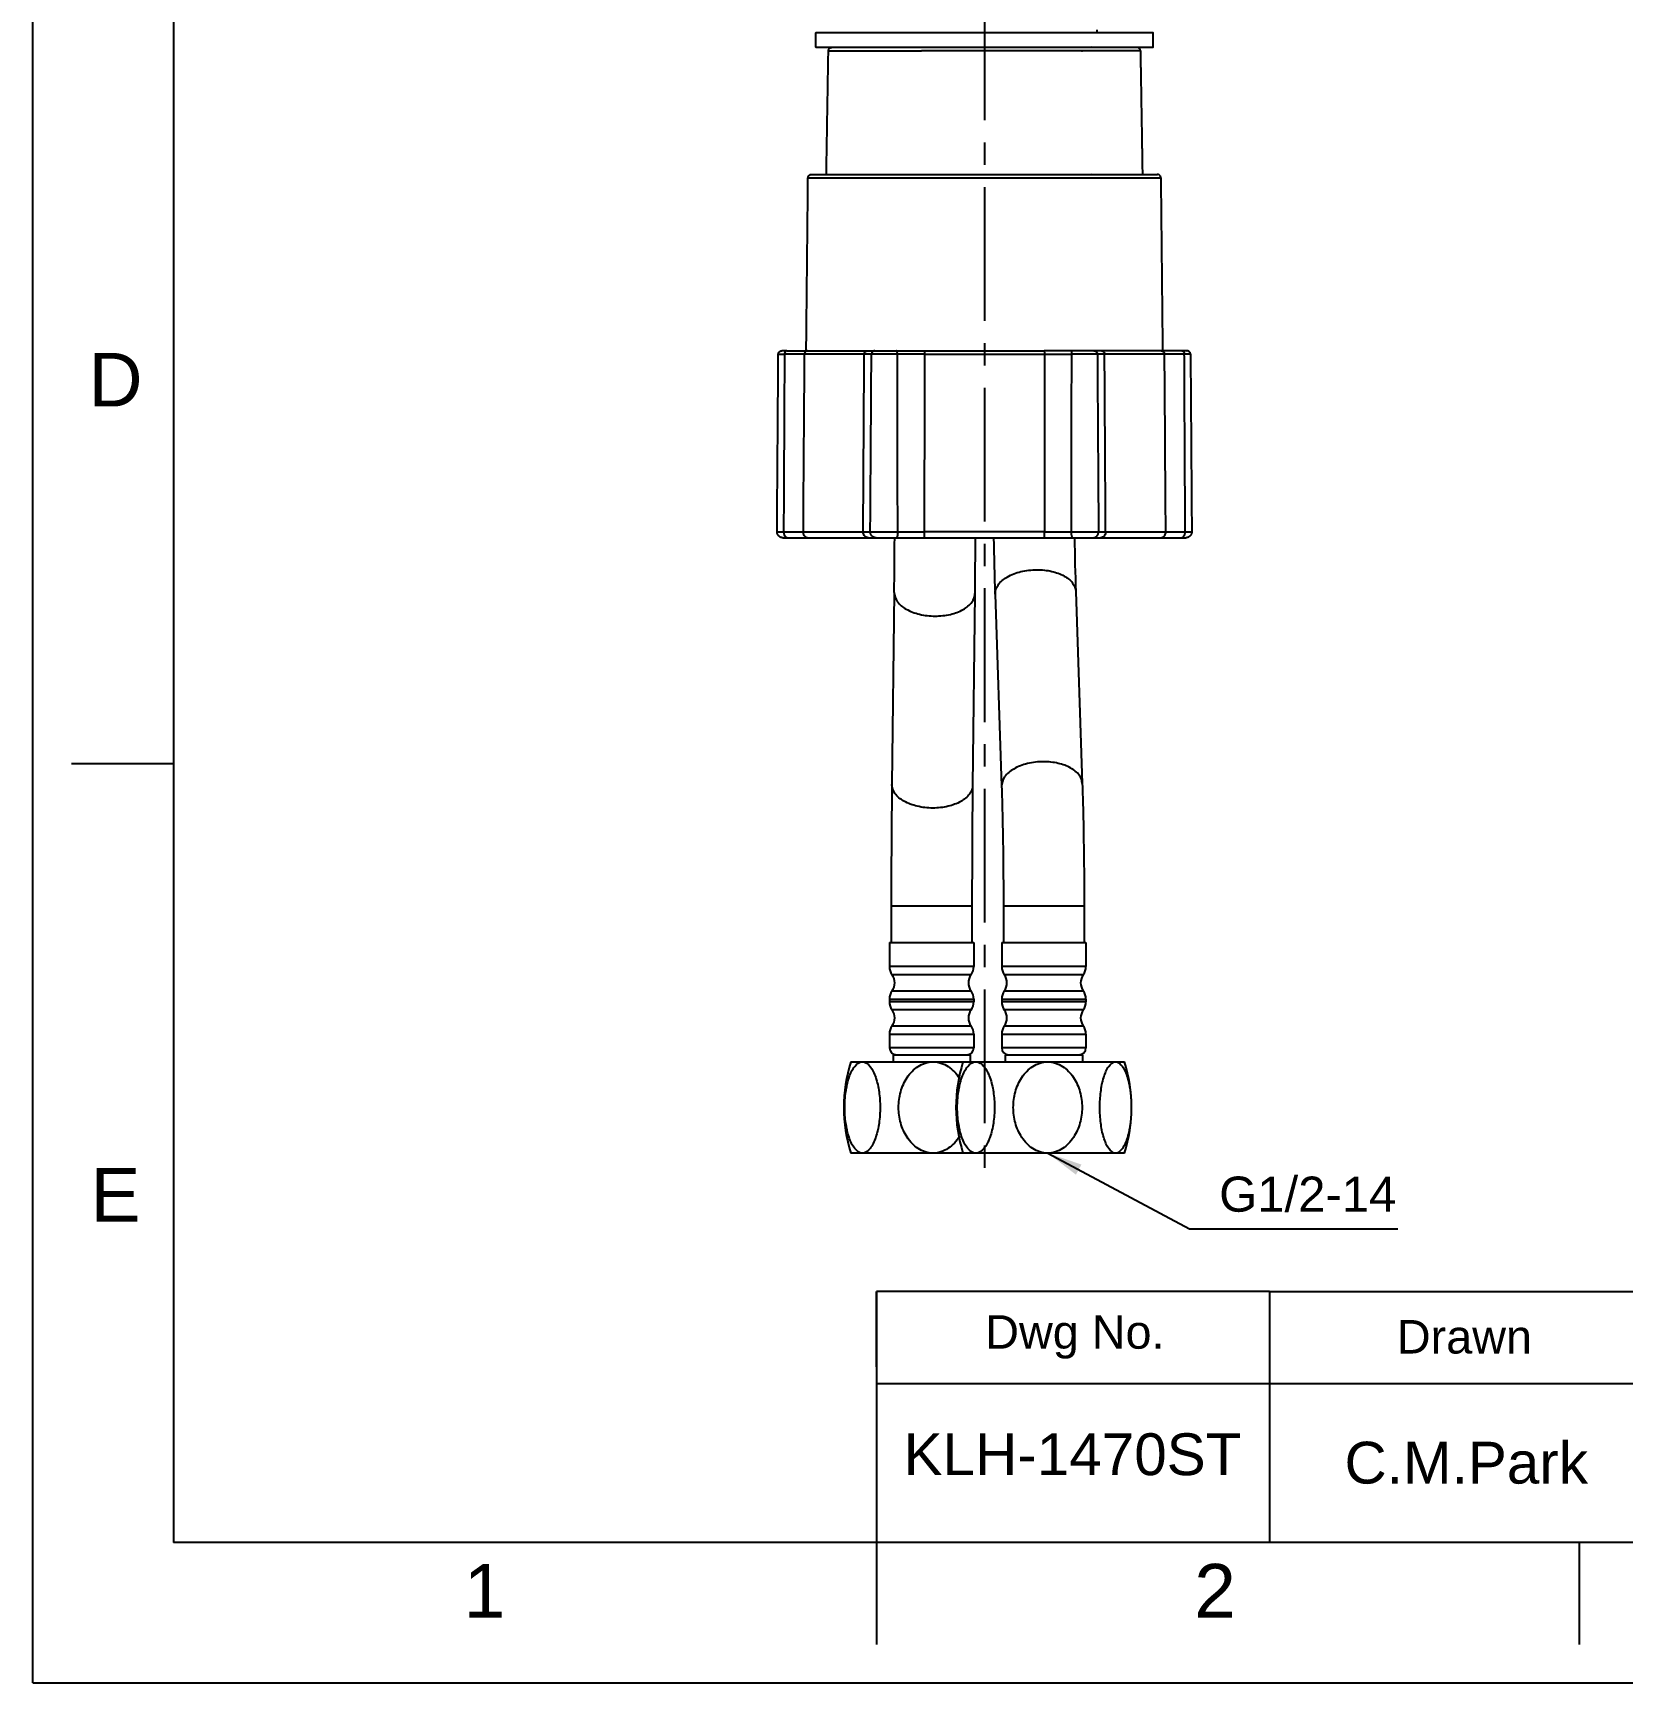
# Model space of a CAD drawing. Extents: x 10274 to 11115, y -16168 to -15573.
# Drawn here: x 10274.5 to 10500.8, y -16168 to -15933 of the extents above; entities that cross this region are included whole.
import ezdxf

# ---------------------------------------------------------------- set-up
doc = ezdxf.new("R2010")
doc.units = 0
doc.header["$MEASUREMENT"] = 0
doc.linetypes.add('CENTER2', pattern=[28.575, 19.05, -3.175, 3.175, -3.175])
doc.layers.get('0').update_dxf_attribs({"linetype": 'CONTINUOUS'})
for name, color, linetype in [('CENTER', 1, 'CENTER2'), ('FORM', 7, 'CONTINUOUS'), ('TEXT', 2, 'CONTINUOUS')]:
    doc.layers.add(name, color=color, linetype=linetype)
doc.layers.add('DIM_', color=3, linetype='CONTINUOUS', lineweight=9)
doc.styles.add('Arial Unicode MS', font='ARIALUNI.ttf')
doc.styles.get("Standard").update_dxf_attribs({"font": 'arial.ttf'})
doc.dimstyles.new('사본(2) STANDARD', dxfattribs={"dimscale": 0, "dimtxt": 5, "dimasz": 5, "dimexe": 1.25, "dimexo": 0.625, "dimgap": 1.5, "dimtad": 3, "dimtih": 1, "dimtoh": 1, "dimdec": 1, "dimzin": 9, "dimdsep": 46, "dimtxsty": 'Standard', "dimcen": 2.5, "dimclrd": 3, "dimclre": 3, "dimclrt": 4, "dimadec": 0, "dimazin": 0, "dimtfac": 1, "dimtdec": 1, "dimtmove": 0, "dimatfit": 3, "dimfxl": 1.25, "dimtfill": 1, "dimtolj": 1, "dimtzin": 0, "dimarcsym": 0})

msp = doc.modelspace()

# ---------------------------------------------------------------- linework, layer by layer
at = {"lineweight": -3}
for p, q in [((10397.18, -16012.63), (10396.84, -16039.98)), ((10423.03, -16012.51), (10423.96, -16039.86)), ((10408.68, -16012.77), (10408.34, -16040.12)), ((10411.54, -16012.9), (10412.47, -16040.25)), ((10396.75, -16057.26), (10408.25, -16057.26)), ((10396.75, -16057.26), (10396.75, -16062.5)), ((10408.25, -16057.26), (10408.25, -16062.5)), ((10412.73, -16057.26), (10424.23, -16057.26)), ((10412.73, -16057.26), (10412.73, -16062.5)), ((10424.23, -16057.26), (10424.23, -16062.5)), ((10396.5, -16062.5), (10408.5, -16062.5)), ((10396.5, -16062.5), (10396.5, -16065.94)), ((10408.5, -16062.5), (10408.5, -16065.94)), ((10412.48, -16062.5), (10424.48, -16062.5)), ((10412.48, -16062.5), (10412.48, -16065.94)), ((10424.48, -16062.5), (10424.48, -16065.94)), ((10408.5, -16065.94), (10396.5, -16065.94)), ((10424.48, -16065.94), (10412.48, -16065.94)), ((10408.13, -16067.1), (10396.88, -16067.1)), ((10424.1, -16067.1), (10412.85, -16067.1)), ((10396.5, -16070.56), (10408.5, -16070.56)), ((10396.5, -16070.56), (10396.5, -16070.94)), ((10408.5, -16070.94), (10396.5, -16070.94)), ((10396.88, -16069.39), (10408.13, -16069.39)), ((10408.5, -16070.56), (10408.5, -16070.94)), ((10412.48, -16070.56), (10424.48, -16070.56)), ((10412.48, -16070.56), (10412.48, -16070.94)), ((10424.48, -16070.94), (10412.48, -16070.94)), ((10412.85, -16069.39), (10424.1, -16069.39)), ((10424.48, -16070.56), (10424.48, -16070.94)), ((10408.13, -16072.1), (10396.88, -16072.1)), ((10424.1, -16072.1), (10412.85, -16072.1)), ((10396.5, -16075.56), (10408.5, -16075.56)), ((10396.5, -16075.56), (10396.5, -16077.5)), ((10396.88, -16074.39), (10408.13, -16074.39)), ((10408.5, -16075.56), (10408.5, -16077.5)), ((10412.48, -16075.56), (10424.48, -16075.56)), ((10412.48, -16075.56), (10412.48, -16077.5)), ((10412.85, -16074.39), (10424.1, -16074.39)), ((10424.48, -16075.56), (10424.48, -16077.5)), ((10408.5, -16077.5), (10396.5, -16077.5)), ((10397, -16078.5), (10408, -16078.5)), ((10397, -16078.5), (10397, -16079.5)), ((10408, -16078.5), (10408, -16079.5)), ((10424.48, -16077.5), (10412.48, -16077.5)), ((10412.98, -16078.5), (10423.98, -16078.5)), ((10412.98, -16078.5), (10412.98, -16079.5)), ((10423.98, -16078.5), (10423.98, -16079.5)), ((10391, -16079.5), (10429.98, -16079.5)), ((10429.98, -16092.5), (10391, -16092.5))]:
    msp.add_line(p, q, dxfattribs=at)
for centre, radius, start, end in [((9129.03, -15997.74), 1268.23, 359.32714, 359.67842), ((9126.82, -15997.72), 1281.95, 359.3272, 359.681), ((10872.97, -15997.7), 461.69, 180.8884, 181.8869), ((10870.76, -15997.76), 447.97, 180.9088, 181.8873), ((11787.45, -16056.22), 1390.7, 179.33118, 180.043), ((11787.59, -16056.22), 1379.34, 179.33143, 180.04331), ((10398.5, -16065.94), 2, 180, 215.6591), ((10406.5, -16065.94), 2, 324.3409, 0), ((10414.48, -16065.94), 2, 180, 215.6591), ((10422.48, -16065.94), 2, 324.3409, 0), ((10395.25, -16068.27), 2, 0.59, 35.6591), ((10395.25, -16068.23), 2, 324.3409, 359.41), ((10409.75, -16068.27), 2, 144.3409, 179.41), ((10409.75, -16068.23), 2, 180.59, 215.6591), ((10411.23, -16068.27), 2, 0.59, 35.6591), ((10411.23, -16068.23), 2, 324.3409, 359.41), ((10425.73, -16068.27), 2, 144.3409, 179.41), ((10425.73, -16068.23), 2, 180.59, 215.6591), ((10398.5, -16070.56), 2, 144.3409, 180), ((10398.5, -16070.94), 2, 180, 215.6591), ((10406.5, -16070.56), 2, 0, 35.6591), ((10406.5, -16070.94), 2, 324.3409, 0), ((10414.48, -16070.56), 2, 144.3409, 180), ((10414.48, -16070.94), 2, 180, 215.6591), ((10422.48, -16070.56), 2, 0, 35.6591), ((10422.48, -16070.94), 2, 324.3409, 0), ((10395.25, -16073.27), 2, 0.59, 35.6591), ((10395.25, -16073.23), 2, 324.3409, 359.41), ((10409.75, -16073.27), 2, 144.3409, 179.41), ((10409.75, -16073.23), 2, 180.59, 215.6591), ((10411.23, -16073.27), 2, 0.59, 35.6591), ((10411.23, -16073.23), 2, 324.3409, 359.41), ((10425.73, -16073.27), 2, 144.3409, 179.41), ((10425.73, -16073.23), 2, 180.59, 215.6591), ((10398.5, -16075.56), 2, 144.3409, 180), ((10406.5, -16075.56), 2, 0, 35.6591), ((10414.48, -16075.56), 2, 144.3409, 180), ((10422.48, -16075.56), 2, 0, 35.6591), ((10397.5, -16077.5), 1, 180, 270), ((10407.5, -16077.5), 1, 270, 0), ((10413.48, -16077.5), 1, 180, 270), ((10423.48, -16077.5), 1, 270, 0), ((10411.63, -16086), 21.63, 162.5077, 197.4923), ((10427.6, -16086), 21.63, 162.5077, 197.4923), ((10409.35, -16086), 21.63, 342.5077, 17.4923)]:
    msp.add_arc(centre, radius, start, end, dxfattribs=at)
for points, degree in [([(10426.02, -15932.52), (10426.02, -15932.78), (10426.02, -15933.04)], 2), ([(10386.02, -15934.95), (10386.02, -15933.95), (10386.02, -15932.95)], 2), ([(10410.02, -15932.95), (10410.02, -15933.95), (10410.02, -15934.95)], 2), ([(10425.32, -15934.95), (10425.26, -15934.98), (10425.21, -15935.01), (10425.16, -15935.04)], 3), ([(10434.02, -15932.95), (10434.02, -15933.95), (10434.02, -15934.95)], 2), ([(10387.51, -15953.09), (10387.65, -15944.3), (10387.8, -15935.5)], 2), ([(10432.24, -15935.5), (10432.39, -15944.3), (10432.53, -15953.09)], 2), ([(10432.24, -15935.5), (10432.39, -15944.3), (10432.53, -15953.09)], 2), ([(10384.64, -15978.22), (10384.77, -15965.9), (10384.89, -15953.59)], 2), ([(10425.16, -15953.02), (10425.2, -15953.05), (10425.24, -15953.07), (10425.28, -15953.09)], 3), ([(10435.15, -15953.59), (10435.27, -15965.9), (10435.4, -15978.22)], 2), ([(10380.48, -16004), (10380.57, -15991.36), (10380.66, -15978.72)], 2), ([(10381.54, -15978.72), (10381.48, -15991.36), (10381.41, -16004)], 2), ([(10384.36, -15978.72), (10382.95, -15978.72), (10381.54, -15978.72)], 2), ([(10381.89, -15978.22), (10383.36, -15978.22), (10384.82, -15978.22)], 2), ([(10384.36, -15978.72), (10384.3, -15987.14), (10384.24, -15995.57), (10384.18, -16004)], 3), ([(10392.75, -16004), (10392.8, -15995.57), (10392.85, -15987.14), (10392.9, -15978.72)], 3), ([(10393.93, -15978.72), (10393.42, -15978.72), (10392.9, -15978.72)], 2), ([(10393.34, -15978.22), (10393.88, -15978.22), (10394.42, -15978.22)], 2), ([(10393.76, -16004), (10393.85, -15991.36), (10393.93, -15978.72)], 2), ([(10397.5, -15978.22), (10399.5, -15978.22), (10401.5, -15978.22)], 2), ([(10401.48, -15978.72), (10399.55, -15978.72), (10397.63, -15978.72)], 2), ([(10397.67, -16004), (10397.65, -15991.36), (10397.63, -15978.72)], 2), ([(10401.48, -15978.72), (10401.47, -15987.14), (10401.46, -15995.57), (10401.45, -16004)], 3), ([(10422.54, -15978.22), (10420.54, -15978.22), (10418.54, -15978.22)], 2), ([(10418.56, -15978.72), (10420.49, -15978.72), (10422.41, -15978.72)], 2), ([(10418.56, -15978.72), (10418.57, -15987.14), (10418.58, -15995.57), (10418.59, -16004)], 3), ([(10422.41, -15978.72), (10422.39, -15991.36), (10422.37, -16004)], 2), ([(10426.7, -15978.22), (10426.16, -15978.22), (10425.62, -15978.22)], 2), ([(10426.11, -15978.72), (10426.19, -15991.36), (10426.28, -16004)], 2), ([(10427.14, -15978.72), (10426.62, -15978.72), (10426.11, -15978.72)], 2), ([(10427.29, -16004), (10427.24, -15995.57), (10427.19, -15987.14), (10427.14, -15978.72)], 3), ([(10438.15, -15978.22), (10436.68, -15978.22), (10435.22, -15978.22)], 2), ([(10435.86, -16004), (10435.8, -15995.57), (10435.74, -15987.14), (10435.68, -15978.72)], 3), ([(10438.5, -15978.72), (10437.09, -15978.72), (10435.68, -15978.72)], 2), ([(10438.63, -16004), (10438.56, -15991.36), (10438.5, -15978.72)], 2), ([(10439.38, -15978.72), (10439.47, -15991.36), (10439.56, -16004)], 2), ([(10381.41, -16004), (10382.8, -16004), (10384.18, -16004)], 2), ([(10382.01, -16004.85), (10383.49, -16004.85), (10384.96, -16004.85)], 2), ([(10392.75, -16004), (10393.26, -16004), (10393.76, -16004)], 2), ([(10393.5, -16004.85), (10394.04, -16004.85), (10394.58, -16004.85)], 2), ([(10397.45, -16004.85), (10399.47, -16004.85), (10401.48, -16004.85)], 2), ([(10397.67, -16004), (10399.56, -16004), (10401.45, -16004)], 2), ([(10418.56, -16004.85), (10420.57, -16004.85), (10422.59, -16004.85)], 2), ([(10418.59, -16004), (10420.48, -16004), (10422.37, -16004)], 2), ([(10425.46, -16004.85), (10426, -16004.85), (10426.54, -16004.85)], 2), ([(10426.28, -16004), (10426.78, -16004), (10427.29, -16004)], 2), ([(10435.08, -16004.85), (10436.55, -16004.85), (10438.03, -16004.85)], 2), ([(10435.86, -16004), (10437.24, -16004), (10438.63, -16004)], 2)]:
    msp.add_open_spline(points, degree=degree, dxfattribs=at)
for points, weights in [([(10410.02, -15932.95), (10386.02, -15932.95), (10386.02, -15932.95)], [1, 0.707106781187, 1]), ([(10386.02, -15934.95), (10386.02, -15934.95), (10410.02, -15934.95)], [1, 0.707106781187, 1]), ([(10387.8, -15935.5), (10387.81, -15935), (10388.3, -15935)], [1, 0.707106781187, 1]), ([(10434.02, -15932.95), (10434.02, -15932.95), (10410.02, -15932.95)], [1, 0.707106781187, 1]), ([(10410.02, -15934.95), (10434.02, -15934.95), (10434.02, -15934.95)], [1, 0.707106781187, 1]), ([(10387.8, -15935.5), (10387.8, -15935.5), (10401.04, -15935.5)], [1, 0.837843470874, 1]), ([(10380.66, -15978.72), (10380.66, -15978.72), (10381.54, -15978.72)], [1, 0.923879532511, 1]), ([(10380.66, -15978.72), (10380.66, -15978.22), (10381.16, -15978.22)], [1, 0.707106781187, 1]), ([(10381.89, -15978.22), (10381.16, -15978.22), (10381.16, -15978.22)], [1, 0.923879532511, 1]), ([(10381.89, -15978.22), (10381.54, -15978.22), (10381.54, -15978.72)], [1, 0.709570736537, 1]), ([(10392.9, -15978.72), (10386.07, -15978.72), (10384.36, -15978.72)], [1, 0.945106627571, 1]), ([(10384.82, -15978.22), (10386.48, -15978.22), (10393.34, -15978.22)], [1, 0.943135436436, 1]), ([(10394.42, -15978.22), (10393.94, -15978.22), (10393.93, -15978.72)], [1, 0.709570736536, 1]), ([(10397.63, -15978.72), (10394.71, -15978.72), (10393.93, -15978.72)], [1, 0.707106781187, 1]), ([(10394.42, -15978.22), (10395.07, -15978.22), (10397.5, -15978.22)], [1, 0.707106781187, 1]), ([(10397.63, -15978.72), (10397.63, -15978.22), (10397.5, -15978.22)], [1, 0.709570736536, 1]), ([(10401.48, -15978.72), (10410.02, -15978.72), (10418.56, -15978.72)], [1, 0.945106627571, 1]), ([(10401.5, -15978.22), (10410.02, -15978.22), (10418.54, -15978.22)], [1, 0.943135436436, 1]), ([(10422.54, -15978.22), (10422.41, -15978.22), (10422.41, -15978.72)], [1, 0.709570736536, 1]), ([(10426.11, -15978.72), (10425.33, -15978.72), (10422.41, -15978.72)], [1, 0.707106781187, 1]), ([(10425.62, -15978.22), (10424.97, -15978.22), (10422.54, -15978.22)], [1, 0.707106781187, 1]), ([(10425.62, -15978.22), (10426.1, -15978.22), (10426.11, -15978.72)], [1, 0.709570736537, 1]), ([(10435.22, -15978.22), (10433.56, -15978.22), (10426.7, -15978.22)], [1, 0.943135436436, 1]), ([(10435.68, -15978.72), (10433.97, -15978.72), (10427.14, -15978.72)], [1, 0.945106627571, 1]), ([(10438.15, -15978.22), (10438.5, -15978.22), (10438.5, -15978.72)], [1, 0.709570736536, 1]), ([(10438.88, -15978.22), (10438.88, -15978.22), (10438.15, -15978.22)], [1, 0.923879532511, 1]), ([(10439.38, -15978.72), (10439.38, -15978.72), (10438.5, -15978.72)], [0.853553390593, 0.853553390593, 1]), ([(10380.48, -16004), (10380.48, -16004), (10381.41, -16004)], [1, 0.923879532511, 1]), ([(10381.33, -16004.85), (10380.48, -16004.85), (10380.48, -16004)], [1, 0.707106781187, 1]), ([(10381.33, -16004.85), (10381.33, -16004.85), (10382.01, -16004.85)], [1, 0.923879532511, 1]), ([(10384.18, -16004), (10385.91, -16004), (10392.75, -16004)], [1, 0.945515141595, 1]), ([(10384.96, -16004.85), (10386.6, -16004.85), (10393.5, -16004.85)], [1, 0.942180502973, 1]), ([(10393.76, -16004), (10394.59, -16004), (10397.67, -16004)], [1, 0.707106781187, 1]), ([(10394.58, -16004.85), (10395.19, -16004.85), (10397.45, -16004.85)], [1, 0.707106781187, 1]), ([(10418.59, -16004), (10410.02, -16004), (10401.45, -16004)], [1, 0.945515077098, 1]), ([(10401.48, -16004.85), (10410.02, -16004.85), (10418.56, -16004.85)], [1, 0.942180502973, 1]), ([(10422.37, -16004), (10422.37, -16004.85), (10422.59, -16004.85)], [1, 0.707106781187, 1]), ([(10422.37, -16004), (10425.45, -16004), (10426.28, -16004)], [1, 0.707106781187, 1]), ([(10422.59, -16004.85), (10424.85, -16004.85), (10425.46, -16004.85)], [1, 0.707106781187, 1]), ([(10425.46, -16004.85), (10426.28, -16004.85), (10426.28, -16004)], [1, 0.707106781187, 1]), ([(10426.54, -16004.85), (10433.44, -16004.85), (10435.08, -16004.85)], [1, 0.942180502973, 1]), ([(10427.29, -16004), (10434.13, -16004), (10435.86, -16004)], [1, 0.945515141595, 1]), ([(10438.03, -16004.85), (10438.71, -16004.85), (10438.71, -16004.85)], [1, 0.923879532511, 1]), ([(10438.63, -16004), (10439.56, -16004), (10439.56, -16004)], [1, 0.853553390593, 0.853553390593])]:
    msp.add_rational_spline(points, weights, degree=2, dxfattribs=at)
for points, weights, degree, knots in [([(10432.24, -15935.5), (10432.24, -15935.29), (10432.09, -15935.15), (10431.94, -15935), (10431.74, -15935)], [0.993201446042, 0.853553390593, 0.853553390593, 0.853553390593, 1], 2, [0.0097775, 0.0097775, 0.0097775, 0.4162846, 0.4162846, 0.8325693, 0.8325693, 0.8325693]), ([(10432.24, -15935.5), (10432.24, -15935.5), (10427.29, -15935.5), (10419, -15935.5), (10418.99, -15935.5), (10418.99, -15935.5), (10418.99, -15935.5), (10416, -15935.5), (10413.01, -15935.5), (10410.02, -15935.5), (10407.03, -15935.5), (10404.04, -15935.5), (10401.04, -15935.5)], [1, 0.891895647249, 0.891895647249, 1, 1, 1, 1, 1, 1, 1, 1, 1, 1], 3, [25.661551, 25.661551, 25.661551, 25.661551, 51.323101, 51.323101, 51.323101, 51.32842, 51.32842, 51.32842, 61.702011, 61.702011, 61.702011, 72.08093, 72.08093, 72.08093, 72.08093]), ([(10384.89, -15953.59), (10384.89, -15953.59), (10410.02, -15953.59), (10435.15, -15953.59), (10435.15, -15953.59)], [1, 0.707106781187, 1, 0.707106781187, 1], 2, [-78.948144, -78.948144, -78.948144, -39.474072, -39.474072, 0, 0, 0]), ([(10384.89, -15953.6), (10384.89, -15953.39), (10385.04, -15953.24), (10385.18, -15953.09), (10385.39, -15953.09)], [1, 0.853553390593, 0.853553390593, 0.853553390593, 1], 2, [0, 0, 0, 0.4162846, 0.4162846, 0.8325693, 0.8325693, 0.8325693]), ([(10385.39, -15953.09), (10385.39, -15953.09), (10410.02, -15953.09), (10434.65, -15953.09), (10434.65, -15953.09)], [1, 0.707106781187, 1, 0.707106781187, 1], 2, [-154.739145, -154.739145, -154.739145, -116.054359, -116.054359, -77.369573, -77.369573, -77.369573]), ([(10435.15, -15953.59), (10435.15, -15953.39), (10435, -15953.24), (10434.86, -15953.09), (10434.65, -15953.09)], [0.995895694351, 0.853553390593, 0.853553390593, 0.853553390593, 1], 2, [0.0058748, 0.0058748, 0.0058748, 0.4162846, 0.4162846, 0.8325693, 0.8325693, 0.8325693]), ([(10439.38, -15978.72), (10439.38, -15978.51), (10439.24, -15978.37), (10439.09, -15978.22), (10438.88, -15978.22)], [0.997126641142, 0.853553390593, 0.853553390593, 0.853553390593, 1], 2, [0.0041041, 0.0041041, 0.0041041, 0.4162846, 0.4162846, 0.8325693, 0.8325693, 0.8325693]), ([(10381.41, -16004), (10381.41, -16004.35), (10381.59, -16004.6), (10381.76, -16004.85), (10382.01, -16004.85)], [1, 0.923210217113, 1, 0.923210217113, 1], 2, [0, 0, 0, 0.66855, 0.66855, 1.3371, 1.3371, 1.3371]), ([(10394.58, -16004.85), (10394.24, -16004.85), (10394, -16004.6), (10393.76, -16004.35), (10393.76, -16004)], [1, 0.923210217113, 1, 0.923210217113, 1], 2, [0, 0, 0, 0.66855, 0.66855, 1.3371, 1.3371, 1.3371]), ([(10397.67, -16004), (10397.67, -16004.35), (10397.61, -16004.6), (10397.54, -16004.85), (10397.45, -16004.85)], [1, 0.923210217113, 1, 0.923210217113, 1], 2, [0, 0, 0, 0.66855, 0.66855, 1.3371, 1.3371, 1.3371]), ([(10438.03, -16004.85), (10438.28, -16004.85), (10438.45, -16004.6), (10438.63, -16004.35), (10438.63, -16004)], [1, 0.923210217113, 1, 0.923210217113, 1], 2, [0, 0, 0, 0.66855, 0.66855, 1.3371, 1.3371, 1.3371]), ([(10439.56, -16004), (10439.56, -16004.35), (10439.31, -16004.6), (10439.06, -16004.85), (10438.71, -16004.85)], [1, 0.853553390593, 0.853553390593, 0.853553390593, 1], 2, [0, 0, 0, 0.702057, 0.702057, 1.404114, 1.404114, 1.404114])]:
    msp.add_rational_spline(points, weights, degree=degree, knots=knots, dxfattribs=at)
for points, knots in [([(10384.82, -15978.22), (10384.78, -15978.22), (10384.74, -15978.22), (10384.71, -15978.24), (10384.66, -15978.25), (10384.61, -15978.27), (10384.57, -15978.3), (10384.52, -15978.33), (10384.49, -15978.37), (10384.46, -15978.41), (10384.43, -15978.46), (10384.4, -15978.51), (10384.39, -15978.56), (10384.37, -15978.61), (10384.36, -15978.66), (10384.36, -15978.72)], [-0.8012683, -0.8012683, -0.8012683, -0.8012683, -0.6722082, -0.6722082, -0.6722082, -0.4973625, -0.4973625, -0.4973625, -0.3295684, -0.3295684, -0.3295684, -0.1648828, -0.1648828, -0.1648828, 0, 0, 0, 0]), ([(10392.9, -15978.72), (10392.9, -15978.66), (10392.91, -15978.61), (10392.92, -15978.56), (10392.94, -15978.51), (10392.96, -15978.46), (10392.99, -15978.41), (10393.02, -15978.37), (10393.06, -15978.33), (10393.1, -15978.3), (10393.14, -15978.27), (10393.18, -15978.25), (10393.23, -15978.24), (10393.27, -15978.22), (10393.3, -15978.22), (10393.34, -15978.22)], [-0.8072468, -0.8072468, -0.8072468, -0.8072468, -0.6423641, -0.6423641, -0.6423641, -0.4776785, -0.4776785, -0.4776785, -0.3098843, -0.3098843, -0.3098843, -0.1350386, -0.1350386, -0.1350386, -0.0059786, -0.0059786, -0.0059786, -0.0059786]), ([(10401.49, -15978.3), (10401.49, -15978.33), (10401.49, -15978.37), (10401.48, -15978.41), (10401.48, -15978.46), (10401.48, -15978.51), (10401.48, -15978.56), (10401.48, -15978.61), (10401.48, -15978.66), (10401.48, -15978.72)], [-0.4973625, -0.4973625, -0.4973625, -0.4973625, -0.3295684, -0.3295684, -0.3295684, -0.1648828, -0.1648828, -0.1648828, 0, 0, 0, 0]), ([(10418.55, -15978.3), (10418.55, -15978.33), (10418.55, -15978.37), (10418.56, -15978.41), (10418.56, -15978.46), (10418.56, -15978.51), (10418.56, -15978.56), (10418.56, -15978.61), (10418.56, -15978.66), (10418.56, -15978.72)], [0.3098843, 0.3098843, 0.3098843, 0.3098843, 0.4776785, 0.4776785, 0.4776785, 0.6423641, 0.6423641, 0.6423641, 0.8072468, 0.8072468, 0.8072468, 0.8072468]), ([(10426.7, -15978.22), (10426.74, -15978.22), (10426.77, -15978.22), (10426.81, -15978.24), (10426.86, -15978.25), (10426.9, -15978.27), (10426.94, -15978.3), (10426.98, -15978.33), (10427.02, -15978.37), (10427.05, -15978.41), (10427.08, -15978.46), (10427.1, -15978.51), (10427.12, -15978.56), (10427.13, -15978.61), (10427.14, -15978.66), (10427.14, -15978.72)], [-0.8012683, -0.8012683, -0.8012683, -0.8012683, -0.6722082, -0.6722082, -0.6722082, -0.4973625, -0.4973625, -0.4973625, -0.3295684, -0.3295684, -0.3295684, -0.1648828, -0.1648828, -0.1648828, 0, 0, 0, 0]), ([(10435.22, -15978.22), (10435.26, -15978.22), (10435.3, -15978.22), (10435.33, -15978.24), (10435.38, -15978.25), (10435.43, -15978.27), (10435.47, -15978.3), (10435.52, -15978.33), (10435.55, -15978.37), (10435.58, -15978.41), (10435.61, -15978.46), (10435.64, -15978.51), (10435.65, -15978.56), (10435.67, -15978.61), (10435.68, -15978.66), (10435.68, -15978.72)], [0.0059786, 0.0059786, 0.0059786, 0.0059786, 0.1350386, 0.1350386, 0.1350386, 0.3098843, 0.3098843, 0.3098843, 0.4776785, 0.4776785, 0.4776785, 0.6423641, 0.6423641, 0.6423641, 0.8072468, 0.8072468, 0.8072468, 0.8072468]), ([(10384.18, -16004), (10384.18, -16004.09), (10384.19, -16004.18), (10384.22, -16004.27), (10384.24, -16004.36), (10384.28, -16004.44), (10384.33, -16004.51), (10384.39, -16004.58), (10384.45, -16004.65), (10384.52, -16004.7), (10384.59, -16004.75), (10384.67, -16004.79), (10384.75, -16004.82), (10384.82, -16004.84), (10384.89, -16004.85), (10384.96, -16004.85)], [0.005971, 0.005971, 0.005971, 0.005971, 0.27783, 0.27783, 0.27783, 0.555346, 0.555346, 0.555346, 0.837848, 0.837848, 0.837848, 1.132066, 1.132066, 1.132066, 1.366222, 1.366222, 1.366222, 1.366222]), ([(10393.49, -16004.85), (10393.43, -16004.85), (10393.36, -16004.84), (10393.3, -16004.82), (10393.22, -16004.79), (10393.14, -16004.75), (10393.07, -16004.7), (10393.01, -16004.65), (10392.95, -16004.58), (10392.9, -16004.51), (10392.85, -16004.44), (10392.81, -16004.36), (10392.79, -16004.27), (10392.76, -16004.18), (10392.75, -16004.09), (10392.75, -16004)], [0.007729, 0.007729, 0.007729, 0.007729, 0.241884, 0.241884, 0.241884, 0.536103, 0.536103, 0.536103, 0.818605, 0.818605, 0.818605, 1.09612, 1.09612, 1.09612, 1.367979, 1.367979, 1.367979, 1.367979]), ([(10401.45, -16004), (10401.45, -16004.09), (10401.45, -16004.18), (10401.45, -16004.27), (10401.45, -16004.36), (10401.45, -16004.44), (10401.46, -16004.51), (10401.46, -16004.58), (10401.46, -16004.65), (10401.46, -16004.7), (10401.47, -16004.75), (10401.47, -16004.79), (10401.47, -16004.82)], [0.005971, 0.005971, 0.005971, 0.005971, 0.27783, 0.27783, 0.27783, 0.555346, 0.555346, 0.555346, 0.837848, 0.837848, 0.837848, 1.132066, 1.132066, 1.132066, 1.132066]), ([(10418.57, -16004.82), (10418.57, -16004.79), (10418.57, -16004.75), (10418.58, -16004.7), (10418.58, -16004.65), (10418.58, -16004.58), (10418.58, -16004.51), (10418.59, -16004.44), (10418.59, -16004.36), (10418.59, -16004.27), (10418.59, -16004.18), (10418.59, -16004.09), (10418.59, -16004)], [0.241884, 0.241884, 0.241884, 0.241884, 0.536103, 0.536103, 0.536103, 0.818605, 0.818605, 0.818605, 1.09612, 1.09612, 1.09612, 1.367979, 1.367979, 1.367979, 1.367979]), ([(10427.29, -16004), (10427.29, -16004.09), (10427.28, -16004.18), (10427.25, -16004.27), (10427.23, -16004.36), (10427.19, -16004.44), (10427.14, -16004.51), (10427.09, -16004.58), (10427.03, -16004.65), (10426.97, -16004.7), (10426.9, -16004.75), (10426.82, -16004.79), (10426.74, -16004.82), (10426.68, -16004.84), (10426.61, -16004.85), (10426.55, -16004.85)], [0.005971, 0.005971, 0.005971, 0.005971, 0.27783, 0.27783, 0.27783, 0.555346, 0.555346, 0.555346, 0.837848, 0.837848, 0.837848, 1.132066, 1.132066, 1.132066, 1.366222, 1.366222, 1.366222, 1.366222]), ([(10435.08, -16004.85), (10435.15, -16004.85), (10435.22, -16004.84), (10435.29, -16004.82), (10435.37, -16004.79), (10435.45, -16004.75), (10435.52, -16004.7), (10435.59, -16004.65), (10435.65, -16004.58), (10435.71, -16004.51), (10435.76, -16004.44), (10435.8, -16004.36), (10435.82, -16004.27), (10435.85, -16004.18), (10435.86, -16004.09), (10435.86, -16004)], [0.007729, 0.007729, 0.007729, 0.007729, 0.241884, 0.241884, 0.241884, 0.536103, 0.536103, 0.536103, 0.818605, 0.818605, 0.818605, 1.09612, 1.09612, 1.09612, 1.367979, 1.367979, 1.367979, 1.367979]), ([(10411.54, -16012.9), (10411.52, -16012.44), (10411.92, -16011.39), (10413.33, -16010.29), (10415.26, -16009.57), (10416.74, -16009.41), (10417.51, -16009.41)], [0, 0, 0, 0, 0.184443, 0.413679, 0.69289, 1, 1, 1, 1]), ([(10417.51, -16009.41), (10418.22, -16009.41), (10419.56, -16009.54), (10421.33, -16010.17), (10422.62, -16011.14), (10423.02, -16012.08), (10423.03, -16012.51)], [0, 0, 0, 0, 0.3088, 0.585268, 0.812996, 1, 1, 1, 1]), ([(10397.18, -16012.63), (10397.17, -16013.09), (10397.57, -16014.1), (10398.94, -16015.16), (10400.82, -16015.85), (10402.26, -16016), (10403.01, -16016)], [0, 0, 0, 0, 0.185308, 0.414015, 0.692301, 1, 1, 1, 1]), ([(10403.01, -16016), (10403.73, -16016), (10405.12, -16015.86), (10406.94, -16015.2), (10408.28, -16014.19), (10408.67, -16013.21), (10408.68, -16012.77)], [0, 0, 0, 0, 0.3083, 0.585609, 0.81378, 1, 1, 1, 1]), ([(10418.44, -16036.75), (10417.67, -16036.75), (10416.19, -16036.92), (10414.26, -16037.64), (10412.85, -16038.73), (10412.45, -16039.79), (10412.47, -16040.25)], [0, 0, 0, 0, 0.30711, 0.586321, 0.815557, 1, 1, 1, 1]), ([(10423.96, -16039.86), (10423.95, -16039.43), (10423.55, -16038.49), (10422.26, -16037.52), (10420.49, -16036.89), (10419.15, -16036.75), (10418.44, -16036.75)], [0, 0, 0, 0, 0.187004, 0.414732, 0.6912, 1, 1, 1, 1]), ([(10402.68, -16043.35), (10401.93, -16043.35), (10400.49, -16043.19), (10398.61, -16042.51), (10397.24, -16041.45), (10396.84, -16040.43), (10396.84, -16039.98)], [0, 0, 0, 0, 0.307699, 0.585985, 0.814692, 1, 1, 1, 1]), ([(10408.34, -16040.12), (10408.34, -16040.56), (10407.94, -16041.54), (10406.61, -16042.55), (10404.79, -16043.2), (10403.4, -16043.35), (10402.68, -16043.35)], [0, 0, 0, 0, 0.18622, 0.414391, 0.6917, 1, 1, 1, 1]), ([(10412.47, -16040.25), (10412.51, -16041.54), (10412.67, -16047.21), (10412.73, -16052.88), (10412.73, -16057.26)], [0, 0, 0, 0, 0.2284, 1, 1, 1, 1]), ([(10423.96, -16039.86), (10424.01, -16041.19), (10424.17, -16046.99), (10424.23, -16052.79), (10424.23, -16057.26)], [0, 0, 0, 0, 0.22949, 1, 1, 1, 1]), ([(10390.12, -16086), (10390.12, -16085.26), (10390.22, -16083.81), (10390.58, -16082.09), (10391.07, -16080.88), (10391.57, -16080.01), (10392.22, -16079.5), (10392.64, -16079.5)], [0, 0, 0, 0, 0.301519, 0.585419, 0.713806, 0.827791, 1, 1, 1, 1]), ([(10392.64, -16079.5), (10393.07, -16079.5), (10393.71, -16080.01), (10394.21, -16080.88), (10394.7, -16082.09), (10395.07, -16083.81), (10395.16, -16085.26), (10395.16, -16086)], [0, 0, 0, 0, 0.172211, 0.286185, 0.414574, 0.69849, 1, 1, 1, 1]), ([(10397.8, -16086), (10397.8, -16085.25), (10398, -16083.75), (10398.91, -16081.67), (10400.46, -16080), (10401.96, -16079.5), (10402.7, -16079.5)], [0, 0, 0, 0, 0.250945, 0.501572, 0.751539, 1, 1, 1, 1]), ([(10402.7, -16079.5), (10403.46, -16079.5), (10404.99, -16080.02), (10406.04, -16081.19), (10406.45, -16081.83)], [0, 0, 0, 0, 0.49838, 1, 1, 1, 1]), ([(10406.16, -16086), (10406.16, -16085.26), (10406.26, -16083.81), (10406.65, -16082.09), (10407.16, -16080.88), (10407.69, -16080), (10408.37, -16079.5), (10408.81, -16079.5)], [0, 0, 0, 0, 0.298582, 0.580396, 0.708471, 0.822979, 1, 1, 1, 1]), ([(10408.81, -16079.5), (10409.25, -16079.5), (10409.92, -16080), (10410.46, -16080.88), (10410.97, -16082.09), (10411.36, -16083.81), (10411.46, -16085.26), (10411.46, -16086)], [0, 0, 0, 0, 0.177022, 0.29152, 0.419597, 0.701427, 1, 1, 1, 1]), ([(10414.14, -16086), (10414.14, -16085.25), (10414.34, -16083.75), (10415.24, -16081.67), (10416.8, -16080), (10418.3, -16079.5), (10419.04, -16079.5)], [0, 0, 0, 0, 0.251037, 0.501736, 0.751679, 1, 1, 1, 1]), ([(10419.04, -16079.5), (10419.77, -16079.5), (10421.27, -16080), (10422.83, -16081.67), (10423.73, -16083.75), (10423.93, -16085.25), (10423.93, -16086)], [0, 0, 0, 0, 0.248332, 0.498271, 0.748955, 1, 1, 1, 1]), ([(10426.46, -16086), (10426.46, -16085.26), (10426.55, -16083.82), (10426.87, -16082.1), (10427.31, -16080.88), (10427.74, -16080.04), (10428.31, -16079.5), (10428.7, -16079.5)], [0, 0, 0, 0, 0.307851, 0.596308, 0.725436, 0.838372, 1, 1, 1, 1]), ([(10428.7, -16079.5), (10429.09, -16079.5), (10429.67, -16080.04), (10430.1, -16080.88), (10430.54, -16082.1), (10430.86, -16083.82), (10430.94, -16085.26), (10430.94, -16086)], [0, 0, 0, 0, 0.16163, 0.274555, 0.403685, 0.692158, 1, 1, 1, 1]), ([(10392.64, -16092.5), (10392.22, -16092.5), (10391.57, -16091.98), (10391.07, -16091.11), (10390.58, -16089.9), (10390.22, -16088.18), (10390.12, -16086.74), (10390.12, -16086)], [0, 0, 0, 0, 0.172211, 0.286185, 0.414574, 0.69849, 1, 1, 1, 1]), ([(10395.16, -16086), (10395.16, -16086.74), (10395.07, -16088.18), (10394.7, -16089.9), (10394.21, -16091.11), (10393.71, -16091.98), (10393.07, -16092.5), (10392.64, -16092.5)], [0, 0, 0, 0, 0.301519, 0.585419, 0.713806, 0.827791, 1, 1, 1, 1]), ([(10402.7, -16092.5), (10401.96, -16092.5), (10400.46, -16092), (10398.9, -16090.32), (10398, -16088.24), (10397.8, -16086.74), (10397.8, -16086)], [0, 0, 0, 0, 0.248459, 0.498422, 0.74906, 1, 1, 1, 1]), ([(10408.81, -16092.5), (10408.37, -16092.5), (10407.69, -16091.99), (10407.16, -16091.12), (10406.65, -16089.91), (10406.26, -16088.18), (10406.16, -16086.74), (10406.16, -16086)], [0, 0, 0, 0, 0.177022, 0.29152, 0.419597, 0.701427, 1, 1, 1, 1]), ([(10411.46, -16086), (10411.46, -16086.74), (10411.36, -16088.18), (10410.97, -16089.91), (10410.46, -16091.12), (10409.92, -16091.99), (10409.25, -16092.5), (10408.81, -16092.5)], [0, 0, 0, 0, 0.298582, 0.580396, 0.708471, 0.822979, 1, 1, 1, 1]), ([(10419.04, -16092.5), (10418.3, -16092.5), (10416.8, -16092), (10415.24, -16090.32), (10414.34, -16088.24), (10414.14, -16086.74), (10414.14, -16086)], [0, 0, 0, 0, 0.248332, 0.498271, 0.748955, 1, 1, 1, 1]), ([(10423.93, -16086), (10423.93, -16086.74), (10423.73, -16088.24), (10422.83, -16090.32), (10421.27, -16092), (10419.77, -16092.5), (10419.04, -16092.5)], [0, 0, 0, 0, 0.251037, 0.501736, 0.751679, 1, 1, 1, 1]), ([(10428.7, -16092.5), (10428.31, -16092.5), (10427.74, -16091.95), (10427.31, -16091.11), (10426.87, -16089.9), (10426.55, -16088.18), (10426.46, -16086.74), (10426.46, -16086)], [0, 0, 0, 0, 0.16163, 0.274555, 0.403685, 0.692158, 1, 1, 1, 1]), ([(10430.94, -16086), (10430.94, -16086.74), (10430.86, -16088.18), (10430.54, -16089.9), (10430.1, -16091.11), (10429.67, -16091.95), (10429.09, -16092.5), (10428.7, -16092.5)], [0, 0, 0, 0, 0.307851, 0.596308, 0.725436, 0.838372, 1, 1, 1, 1]), ([(10406.45, -16090.16), (10406.04, -16090.81), (10404.99, -16091.98), (10403.46, -16092.5), (10402.7, -16092.5)], [0, 0, 0, 0, 0.501623, 1, 1, 1, 1])]:
    msp.add_open_spline(points, degree=3, knots=knots, dxfattribs=at)
at = {"layer": 'CENTER'}
msp.add_line((10410.02, -15726.3), (10410.02, -16097.5), dxfattribs=at)
at = {"layer": 'FORM', "color": 7, "linetype": 'Continuous'}
for p, q in [((10274.49, -16167.98), (10274.49, -15573.28)), ((10294.51, -15593.3), (10294.51, -16147.96)), ((10294.51, -16037.03), (10279.96, -16037.03)), ((10450.65, -16112.2), (10394.63, -16112.2)), ((10394.63, -16112.2), (10394.63, -16147.96)), ((10394.63, -16122.93), (10394.63, -16112.2)), ((11095.47, -16147.96), (10294.51, -16147.96)), ((10394.63, -16147.96), (10394.63, -16162.51)), ((10494.75, -16147.96), (10494.75, -16162.51)), ((10274.49, -16167.98), (11115.49, -16167.98))]:
    msp.add_line(p, q, dxfattribs=at)
at = {"layer": 'FORM'}
for p, q in [((10450.65, -16112.2), (11095.47, -16112.2)), ((10450.65, -16112.2), (10450.65, -16147.96)), ((10394.63, -16125.31), (10952.44, -16125.31))]:
    msp.add_line(p, q, dxfattribs=at)

# ---------------------------------------------------------------- texts
at = {"layer": 'DIM_', "color": 4, "insert": (10443.46, -16095.85), "char_height": 5, "attachment_point": 1}
msp.add_mtext_dynamic_manual_height_columns('G1/2-14', width=41.5111, gutter_width=12.5, heights=[0], dxfattribs=at)
at = {"layer": 'FORM', "char_height": 7.63, "attachment_point": 5}
for s, width, insert in [('D', 10.0119, (10286.25, -15982.33)), ('E', 10.0119, (10286.25, -16098.44)), ('1', 50.0595, (10338.8, -16154.84)), ('2', 50.0595, (10442.88, -16154.84))]:
    msp.add_mtext_dynamic_manual_height_columns(s, width=width, gutter_width=12.51, heights=[0], dxfattribs=dict(at, insert=insert))
at = {"layer": 'TEXT', "char_height": 4.768, "attachment_point": 5}
for s, insert in [('Dwg No.', (10422.91, -16118.7)), ('Drawn', (10478.4, -16118.7))]:
    msp.add_mtext_dynamic_manual_height_columns(s, width=56.019, gutter_width=29.8, heights=[0], dxfattribs=dict(at, insert=insert))
at = {"layer": 'TEXT', "char_height": 5.959, "attachment_point": 5, "style": 'Arial Unicode MS'}
for s, insert in [('KLH-1470ST', (10422.57, -16135.44)), ('C.M.Park', (10478.66, -16136.64))]:
    msp.add_mtext_dynamic_manual_height_columns(s, width=56.019, gutter_width=29.8, heights=[0], dxfattribs=dict(at, insert=insert))

# ---------------------------------------------------------------- leaders
at = {"color": 6}
msp.add_leader([(10419.04, -16092.5), (10439.24, -16103.28), (10468.91, -16103.28)], dimstyle='사본(2) STANDARD', override={"dimscale": 1, "dimtad": 0}, dxfattribs=at)

doc.saveas('drawing.dxf')
